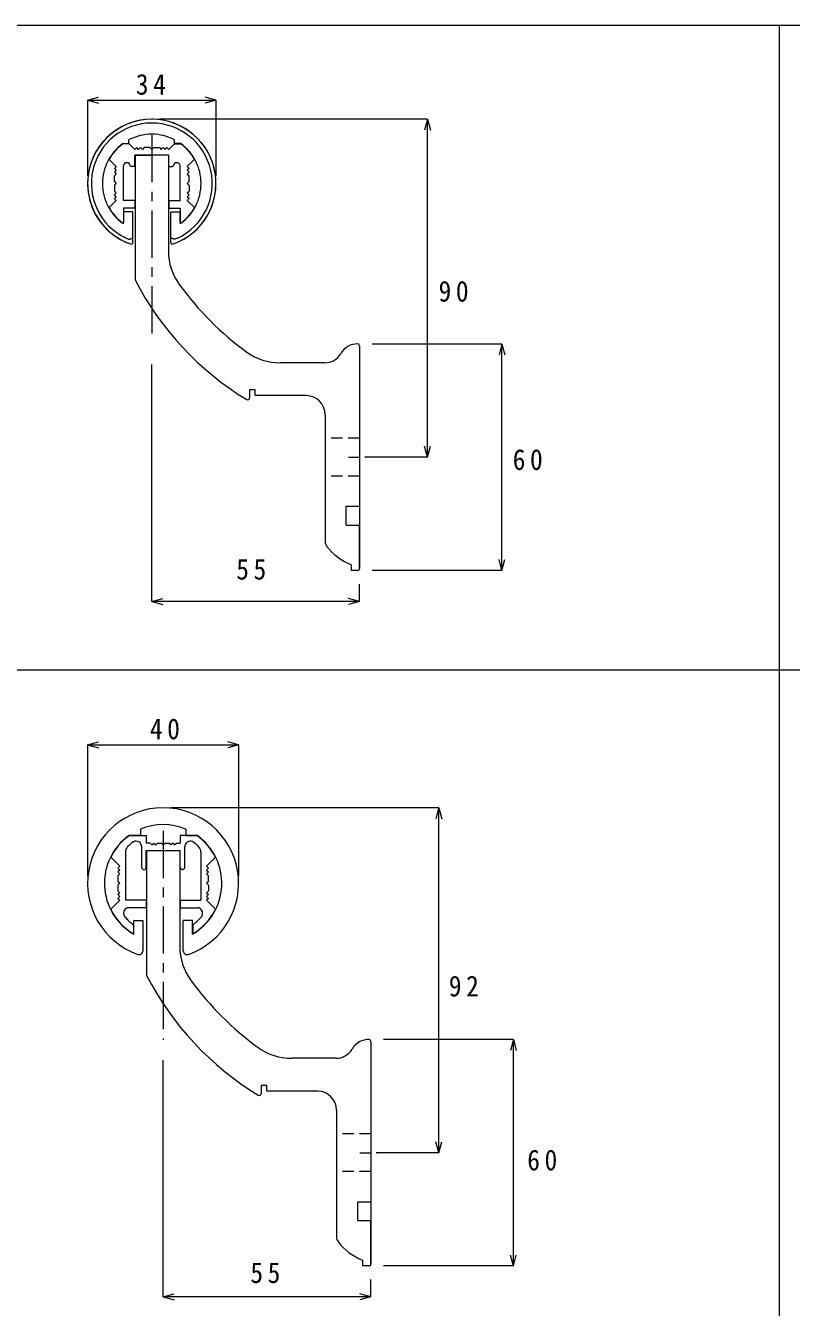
# Model space of a CAD drawing. Units: millimetres, scale not verified, with parts at other scales. Extents: x -3793 to 2769, y -1367 to 1367.
# Drawn here: x -608 to 203, y 9 to 1367 of the extents above; entities that cross this region are included whole.
import ezdxf

# ---------------------------------------------------------------- set-up
doc = ezdxf.new("R2010")
doc.units = ezdxf.units.MM
doc.header["$LTSCALE"] = 10
doc.linetypes.add('CHAIN1', pattern=[8, 5, -1, 1, -1])
doc.linetypes.add('DASHED1', pattern=[1.8, 1.2, -0.6])
doc.layers.add('0-F_外枠', color=7, linetype='Continuous', lineweight=18)
doc.styles.add('ＭＳ ゴシック', font='')
doc.styles.get('ＭＳ ゴシック').set_extended_font_data('MS Gothic')

msp = doc.modelspace()

# ---------------------------------------------------------------- linework, layer by layer
at = {"layer": '0-F_外枠'}
for p, q in [((190, -1366.99), (190, 1367)), ((-505.58, 1241.97), (-499.05, 1241.97)), ((-498.85, 1241.77), (-505.51, 1241.77)), ((-499.05, 1241.97), (-499.05, 1246.02)), ((-492.85, 1235.77), (-498.85, 1241.77)), ((-492.85, 1235.77), (-490.85, 1237.77)), ((-488.85, 1235.77), (-490.85, 1237.77)), ((-486.85, 1237.77), (-488.85, 1235.77)), ((-484.85, 1235.77), (-486.85, 1237.77)), ((-482.85, 1237.77), (-484.85, 1235.77)), ((-476.85, 1237.77), (-482.85, 1237.77)), ((-476.85, 1237.77), (-474.85, 1235.77)), ((-472.85, 1237.77), (-474.85, 1235.77)), ((-472.85, 1237.77), (-466.85, 1237.77)), ((-462.85, 1237.77), (-460.85, 1235.77)), ((-460.85, 1235.77), (-458.85, 1237.77)), ((-456.85, 1235.77), (-458.85, 1237.77)), ((-450.65, 1241.97), (-450.65, 1246.02)), ((-444.13, 1241.97), (-450.65, 1241.97)), ((-492.85, 1229.77), (-474.85, 1229.77)), ((-492.85, 1218.57), (-492.85, 1229.77)), ((-456.85, 1229.77), (-474.85, 1229.77)), ((-457.25, 1229.73), (-457.25, 1128.04)), ((-456.85, 1218.57), (-456.85, 1229.77)), ((-437.25, 1217.77), (-429.83, 1225.19)), ((-429.83, 1225.19), (-429.61, 1225.41)), ((-512.45, 1209.77), (-514.45, 1207.77)), ((-504.85, 1181.77), (-504.85, 1218.52)), ((-493.65, 1217.77), (-496.85, 1217.77)), ((-456.05, 1217.77), (-452.85, 1217.77)), ((-437.25, 1217.77), (-435.25, 1215.77)), ((-435.25, 1215.77), (-437.25, 1213.77)), ((-437.25, 1213.77), (-435.25, 1211.77)), ((-435.25, 1211.77), (-437.25, 1209.77)), ((-437.25, 1209.77), (-435.25, 1207.77)), ((-514.45, 1201.77), (-514.45, 1207.77)), ((-514.45, 1201.77), (-512.45, 1199.77)), ((-514.45, 1197.77), (-512.45, 1199.77)), ((-514.45, 1197.77), (-514.45, 1191.77)), ((-435.25, 1201.77), (-437.25, 1199.77)), ((-435.25, 1197.77), (-437.25, 1199.77)), ((-435.25, 1201.77), (-435.25, 1207.77)), ((-435.25, 1197.77), (-435.25, 1191.77)), ((-512.45, 1189.77), (-514.45, 1191.77)), ((-492.85, 1181.77), (-504.85, 1181.77)), ((-456.85, 1181.77), (-456.85, 1173.77)), ((-437.25, 1189.77), (-435.25, 1191.77)), ((-435.25, 1187.77), (-437.25, 1189.77)), ((-437.25, 1185.77), (-435.25, 1187.77)), ((-435.25, 1183.77), (-437.25, 1185.77)), ((-437.25, 1181.77), (-435.25, 1183.77)), ((-437.25, 1181.77), (-430.03, 1174.54)), ((-504.85, 1173.77), (-504.85, 1158.07)), ((-504.65, 1169.77), (-504.65, 1158.07)), ((-494.85, 1137.54), (-494.85, 1169.77)), ((-456.85, 1173.77), (-444.85, 1173.77)), ((-454.85, 1169.77), (-445.05, 1169.77)), ((-454.85, 1137.54), (-454.85, 1169.77)), ((-454.85, 1137.54), (-454.85, 1169.77)), ((-445.05, 1169.77), (-445.05, 1158.07)), ((-444.85, 1173.77), (-444.85, 1158.07)), ((-430.03, 1174.54), (-429.7, 1174.22)), ((-429.7, 1174.22), (-429.61, 1174.13)), ((-502.48, 1142.04), (-501.96, 1141.81)), ((-501.96, 1141.81), (-501.09, 1141.43)), ((-501.09, 1141.43), (-500.22, 1141.1)), ((-500.22, 1141.1), (-499.38, 1140.87)), ((-499.38, 1140.87), (-498.56, 1140.76)), ((-498.56, 1140.76), (-497.78, 1140.82)), ((-497.78, 1140.82), (-497.36, 1140.93)), ((-497.36, 1140.93), (-497.1, 1141.04)), ((-497.1, 1141.04), (-496.67, 1141.28)), ((-496.67, 1141.28), (-496.25, 1141.59)), ((-496.25, 1141.59), (-495.85, 1141.94)), ((-495.85, 1141.94), (-495.45, 1142.33)), ((-495.45, 1142.33), (-495.06, 1142.74)), ((-495.06, 1142.74), (-494.85, 1142.96)), ((-454.65, 1142.74), (-454.85, 1142.96)), ((-454.25, 1142.33), (-454.65, 1142.74)), ((-453.86, 1141.94), (-454.25, 1142.33)), ((-453.46, 1141.59), (-453.86, 1141.94)), ((-453.04, 1141.28), (-453.46, 1141.59)), ((-452.61, 1141.04), (-453.04, 1141.28)), ((-452.35, 1140.93), (-452.61, 1141.04)), ((-451.92, 1140.82), (-452.35, 1140.93)), ((-451.15, 1140.76), (-451.92, 1140.82)), ((-450.33, 1140.87), (-451.15, 1140.76)), ((-449.49, 1141.1), (-450.33, 1140.87)), ((-448.62, 1141.43), (-449.49, 1141.1)), ((-447.74, 1141.81), (-448.62, 1141.43)), ((-447.23, 1142.04), (-447.74, 1141.81)), ((-254.85, 1027.73), (-254.85, 857.73)), ((-291.84, 1009.73), (-338.94, 1009.73)), ((-254.85, 1009.79), (-254.85, 791.73)), ((-291.25, 954.93), (-291.25, 820.35)), ((-268.85, 837.73), (-268.85, 857.73)), ((-268.85, 857.73), (-254.85, 857.73)), ((-268.85, 837.73), (-254.85, 837.73)), ((-254.85, 791.73), (-254.85, 837.73)), ((-263.25, 789.73), (-263.25, 795.73)), ((-256.85, 789.73), (-263.25, 789.73)), ((1273.23, 684), (-1974, 684)), ((-498.75, 508.83), (-480.75, 508.83)), ((-480.75, 508.83), (-480.75, 500.83)), ((-426.96, 508.83), (-444.75, 508.83)), ((-444.75, 508.83), (-444.75, 500.83)), ((-438.76, 515.62), (-438.76, 509.03)), ((-438.76, 509.03), (-426.9, 509.03)), ((-502.85, 491.32), (-502.85, 440.27)), ((-485.55, 474.83), (-485.55, 496.97)), ((-476.75, 500.83), (-480.75, 500.83)), ((-480.75, 474.83), (-480.75, 492.83)), ((-480.75, 492.83), (-444.75, 492.83)), ((-474.75, 498.83), (-476.75, 500.83)), ((-474.75, 498.83), (-472.75, 500.83)), ((-470.75, 498.83), (-472.75, 500.83)), ((-470.75, 498.83), (-468.75, 500.83)), ((-468.75, 500.83), (-464.75, 500.83)), ((-462.75, 498.83), (-464.75, 500.83)), ((-462.75, 498.83), (-460.75, 500.83)), ((-460.75, 500.83), (-456.75, 500.83)), ((-454.75, 498.83), (-456.75, 500.83)), ((-454.75, 498.83), (-452.75, 500.83)), ((-450.75, 498.83), (-452.75, 500.83)), ((-450.75, 498.83), (-448.75, 500.83)), ((-448.75, 500.83), (-444.75, 500.83)), ((-445.17, 492.79), (-445.17, 391.1)), ((-444.75, 474.83), (-444.75, 492.83)), ((-439.95, 474.83), (-439.95, 496.97)), ((-439.95, 474.83), (-439.95, 496.83)), ((-422.85, 491.32), (-422.85, 440.27)), ((-508.86, 476.29), (-518.39, 485.83)), ((-407.31, 485.83), (-416.85, 476.29)), ((-416.85, 476.29), (-414.85, 474.29)), ((-510.86, 470.29), (-508.86, 468.29)), ((-510.86, 466.29), (-508.86, 468.29)), ((-510.86, 466.29), (-510.86, 460.29)), ((-414.85, 474.29), (-416.85, 472.29)), ((-416.85, 472.29), (-414.85, 470.29)), ((-414.85, 470.29), (-416.85, 468.29)), ((-414.85, 466.29), (-416.85, 468.29)), ((-414.85, 460.29), (-414.85, 466.29)), ((-510.86, 460.29), (-510.83, 460.26)), ((-510.86, 456.26), (-508.84, 458.27)), ((-510.86, 456.26), (-510.86, 450.26)), ((-508.86, 448.27), (-510.86, 450.27)), ((-508.86, 448.27), (-510.86, 446.27)), ((-510.83, 460.26), (-508.84, 458.27)), ((-414.85, 460.29), (-416.87, 458.27)), ((-414.85, 456.26), (-416.87, 458.27)), ((-416.85, 448.27), (-414.85, 450.27)), ((-416.85, 448.27), (-414.85, 446.27)), ((-414.85, 456.26), (-414.85, 450.26)), ((-518.4, 430.73), (-508.86, 440.27)), ((-508.86, 444.27), (-510.86, 446.27)), ((-508.86, 444.27), (-510.86, 442.27)), ((-510.86, 442.27), (-508.86, 440.27)), ((-480.85, 440.27), (-502.85, 440.27)), ((-480.85, 440.27), (-480.85, 432.27)), ((-444.85, 440.27), (-422.85, 440.27)), ((-444.85, 440.27), (-444.85, 432.27)), ((-416.85, 444.27), (-414.85, 446.27)), ((-414.85, 442.27), (-416.85, 444.27)), ((-414.85, 442.27), (-416.85, 440.27)), ((-407.31, 430.73), (-416.85, 440.27)), ((-480.85, 432.27), (-499.81, 432.27)), ((-444.85, 432.27), (-425.9, 432.27)), ((-494.25, 414.34), (-494.25, 404.83)), ((-494.05, 404.46), (-494.05, 418.91)), ((-494.05, 418.91), (-484.25, 418.91)), ((-484.25, 418.91), (-484.25, 386.64)), ((-441.45, 386.64), (-441.45, 418.91)), ((-431.65, 418.91), (-441.45, 418.91)), ((-431.65, 404.46), (-431.65, 418.91)), ((-431.45, 414.34), (-431.45, 404.81)), ((-242.77, 290.79), (-242.77, 120.79)), ((-279.76, 272.79), (-326.86, 272.79)), ((-242.77, 272.85), (-242.77, 54.79)), ((-279.17, 217.99), (-279.17, 83.41)), ((-256.77, 100.79), (-256.77, 120.79)), ((-256.77, 120.79), (-242.77, 120.79)), ((-256.77, 100.79), (-242.77, 100.79)), ((-242.77, 54.79), (-242.77, 100.79)), ((-251.17, 52.79), (-251.17, 58.79)), ((-244.77, 52.79), (-251.17, 52.79))]:
    msp.add_line(p, q, dxfattribs=at)
at = {"layer": '0-F_外枠', "color": 3, "lineweight": 9}
for p, q in [((-542.85, 1288), (-531.26, 1291.11)), ((-406.85, 1288), (-418.45, 1291.11)), ((-542.85, 1288), (-542.85, 1207.77)), ((-542.85, 1288), (-531.26, 1284.9)), ((-542.85, 1288), (-406.85, 1288)), ((-406.85, 1288), (-418.45, 1284.9)), ((-406.85, 1288), (-406.85, 1207.77)), ((-182.83, 1267.77), (-466.85, 1267.77)), ((-182.83, 1267.77), (-185.93, 1256.18)), ((-182.83, 1267.77), (-179.72, 1256.18)), ((-182.83, 909.73), (-182.83, 1267.77)), ((-103.94, 1029.63), (-241.47, 1029.63)), ((-103.94, 1029.63), (-107.05, 1018.04)), ((-103.94, 1029.63), (-100.84, 1018.04)), ((-103.94, 789.73), (-103.94, 1029.63)), ((-474.85, 756.91), (-474.85, 1007.9)), ((-182.83, 909.73), (-185.93, 921.32)), ((-182.83, 909.73), (-179.72, 921.32)), ((-182.83, 909.73), (-249.25, 909.73)), ((-103.94, 789.73), (-107.05, 801.32)), ((-103.94, 789.73), (-100.84, 801.32)), ((-103.94, 789.73), (-241.47, 789.73)), ((-254.85, 756.91), (-254.85, 775.3)), ((-474.85, 756.91), (-463.26, 760.02)), ((-254.85, 756.91), (-474.85, 756.91)), ((-474.85, 756.91), (-463.26, 753.81)), ((-254.85, 756.91), (-266.45, 760.02)), ((-254.85, 756.91), (-266.45, 753.81)), ((-542.85, 605), (-531.26, 608.11)), ((-542.85, 605), (-542.85, 466.27)), ((-542.85, 605), (-531.26, 601.89)), ((-382.85, 605), (-394.45, 608.11)), ((-382.85, 605), (-394.45, 601.89)), ((-170.75, 538.27), (-173.85, 526.68)), ((-170.75, 538.27), (-167.64, 526.68)), ((-91.86, 292.69), (-229.39, 292.69)), ((-91.86, 292.69), (-94.97, 281.1)), ((-91.86, 292.69), (-88.76, 281.1)), ((-91.86, 52.79), (-91.86, 292.69)), ((-462.77, 19.98), (-462.77, 270.96)), ((-170.75, 172.79), (-173.85, 184.38)), ((-170.75, 172.79), (-167.64, 184.38)), ((-170.75, 172.79), (-237.17, 172.79)), ((-91.86, 52.79), (-94.97, 64.38)), ((-91.86, 52.79), (-88.76, 64.38)), ((-91.86, 52.79), (-229.39, 52.79)), ((-242.77, 19.98), (-242.77, 38.36)), ((-462.77, 19.98), (-451.18, 23.08)), ((-242.77, 19.98), (-462.77, 19.98)), ((-462.77, 19.98), (-451.18, 16.87)), ((-242.77, 19.98), (-254.37, 23.08)), ((-242.77, 19.98), (-254.37, 16.87))]:
    msp.add_line(p, q, dxfattribs=at)
at = {"layer": '0-F_外枠', "color": 5, "linetype": 'CHAIN1'}
for p, q in [((-474.85, 1250.97), (-474.85, 1037.83)), ((-462.77, 513.7), (-462.77, 292.22))]:
    msp.add_line(p, q, dxfattribs=at)
at = {"layer": '0-F_外枠', "color": 5, "linetype": 'DASHED1'}
for p, q in [((-254.85, 929.73), (-291.25, 929.73)), ((-266.59, 909.73), (-247.86, 909.73)), ((-254.85, 889.73), (-291.25, 889.73)), ((-242.77, 192.79), (-279.17, 192.79)), ((-254.51, 172.79), (-235.78, 172.79)), ((-242.77, 152.79), (-279.17, 152.79))]:
    msp.add_line(p, q, dxfattribs=at)
at = {"layer": '0-F_外枠'}
msp.add_lwpolyline([(-1974, -1366.99), (1973.99, -1366.99), (1973.99, 1367), (-1974, 1367)], close=True, dxfattribs=at)
for points in [[(-505.58, 1241.97), (-499.05, 1241.97), (-499.05, 1246.02)], [(-466.85, 1237.77), (-464.85, 1235.77), (-462.85, 1237.77)], [(-456.85, 1235.77), (-450.85, 1241.77), (-444.19, 1241.77)], [(-444.13, 1241.97), (-450.65, 1241.97), (-450.65, 1246.02)], [(-512.45, 1217.77), (-519.88, 1225.19), (-520.09, 1225.41)], [(-457.25, 1229.73), (-492.45, 1229.73), (-492.45, 1097.6)], [(-512.45, 1217.77), (-514.45, 1215.77), (-512.45, 1213.77), (-514.45, 1211.77), (-512.45, 1209.77)], [(-456.85, 1181.77), (-444.85, 1181.77), (-444.85, 1218.52)], [(-512.45, 1181.77), (-519.68, 1174.54), (-520.01, 1174.22), (-520.09, 1174.13)], [(-512.45, 1181.77), (-514.45, 1183.77), (-512.45, 1185.77), (-514.45, 1187.77), (-512.45, 1189.77)], [(-492.85, 1181.77), (-492.85, 1173.77), (-504.85, 1173.77)], [(-494.85, 1137.54), (-494.85, 1169.77), (-504.65, 1169.77)], [(-494.85, 1169.77), (-504.65, 1169.77), (-504.65, 1158.07)], [(-454.85, 1169.77), (-445.05, 1169.77), (-445.05, 1158.07)], [(-311.25, 974.93), (-365.25, 974.93), (-365.25, 980.93), (-371.25, 980.93), (-371.25, 972.46)], [(-486.95, 515.62), (-486.95, 509.03), (-498.81, 509.03)], [(-445.17, 492.79), (-480.37, 492.79), (-480.37, 360.67)], [(-508.86, 476.29), (-510.86, 474.29), (-508.86, 472.29), (-510.86, 470.29)], [(-299.17, 237.99), (-353.17, 237.99), (-353.17, 243.99), (-359.17, 243.99), (-359.17, 235.53)]]:
    msp.add_lwpolyline(points, dxfattribs=at)
at = {"layer": '0-F_外枠', "color": 3, "lineweight": 9}
for points in [[(-542.85, 605), (-382.85, 605), (-382.85, 466.27)], [(-170.75, 172.79), (-170.75, 538.27), (-454.77, 538.27)]]:
    msp.add_lwpolyline(points, dxfattribs=at)
at = {"layer": '0-F_外枠'}
for centre, radius, start, end in [((-474.85, 1199.77), 68, 90, 250.52878), ((-474.85, 1199.77), 68, 90, 178.68466), ((-474.85, 1199.77), 64, 90, 244.43012), ((-474.85, 1199.77), 68, 289.47122, 90), ((-474.85, 1199.77), 68, 88.883, 90), ((-474.85, 1199.77), 64, 295.06647, 90), ((-474.85, 1199.77), 68, 289.47122, 88.883), ((-474.85, 1199.77), 52.2, 90, 117.61975), ((-474.85, 1199.77), 52.2, 90, 117.61975), ((-474.85, 1199.77), 52.2, 62.38025, 90), ((-474.85, 1199.77), 52.2, 62.38025, 90), ((-474.85, 1199.77), 52.2, 126.05727, 233.90348), ((-474.85, 1199.77), 52.2, 126.05727, 233.90348), ((-474.85, 1199.77), 52, 126.12893, 150.41967), ((-474.85, 1199.77), 52, 29.58033, 53.87107), ((-474.85, 1199.77), 52.2, 306.09652, 53.94273), ((-474.85, 1199.77), 52.2, 306.09652, 53.94273), ((-501.25, 1218.15), 3.62, 5.45262, 173.80057), ((-504.65, 1218.52), 0.2, 173.80057, 180), ((-496.85, 1218.57), 0.8, 185.45262, 270), ((-493.65, 1218.57), 0.8, 270, 0), ((-456.05, 1218.57), 0.8, 180, 270), ((-452.85, 1218.57), 0.8, 270, 354.54738), ((-448.45, 1218.15), 3.62, 6.19943, 174.54738), ((-445.05, 1218.52), 0.2, 0, 6.19943), ((-474.85, 1199.77), 68, 178.68466, 250.52878), ((-474.85, 1199.77), 52, 209.54242, 233.90348), ((-474.85, 1199.77), 52, 306.09652, 330.45758), ((-505.25, 1158.07), 0.6, 233.90348, 0), ((-505.25, 1158.07), 0.6, 233.90348, 0), ((-505.25, 1158.07), 0.4, 233.90348, 0), ((-444.45, 1158.07), 0.6, 180, 306.09652), ((-444.45, 1158.07), 0.6, 180, 306.09652), ((-444.45, 1158.07), 0.4, 180, 306.09652), ((-496.85, 1137.54), 2, 250.52878, 0), ((-496.85, 1137.54), 2, 250.52878, 0), ((-397.25, 1128.04), 60, 180, 215.8807), ((-452.85, 1137.54), 2, 180, 289.47122), ((-452.85, 1137.54), 2, 180, 289.47122), ((-207.98, 1244.14), 320, 207.25305, 238.68511), ((-186.59, 1280.42), 320, 215.8807, 234.1307), ((-338.94, 1069.73), 60, 234.1307, 270), ((-291.89, 1029.73), 20, 270.13596, 328.96261), ((-257.25, 1009.73), 20, 88.35371, 151.02684), ((-256.85, 1027.73), 2, 359.95564, 84.99219), ((-373.25, 972.46), 2, 238.68511, 0), ((-311.25, 954.93), 20, 0, 90), ((-283.25, 820.35), 8, 180, 217.17265), ((-241.82, 851.77), 60, 217.17265, 249.06905), ((-256.85, 791.73), 2, 270, 0), ((-462.85, 458.27), 80, 289.52454, 250.47546), ((-462.85, 458.27), 62.2, 67.21172, 112.78828), ((-462.85, 458.27), 62.2, 125.31435, 239.89358), ((-462.85, 458.27), 62, 125.37314, 153.61316), ((-491.52, 496.9), 5.97, 0.6654, 117.21931), ((-433.99, 496.9), 5.97, 68.54853, 179.3346), ((-462.85, 458.27), 62.2, 300.10642, 54.68565), ((-462.85, 458.27), 62, 26.38818, 54.62686), ((-494.85, 491.32), 8, 134.07921, 180), ((-462.85, 458.27), 54, 125.55481, 134.07921), ((-462.85, 458.27), 54, 45.92079, 54.89935), ((-430.85, 491.32), 8, 0, 45.92079), ((-483.15, 475.27), 2.44, 190.38886, 349.61114), ((-442.35, 475.27), 2.44, 190.38886, 349.61114), ((-462.85, 458.27), 62, 206.37574, 239.54416), ((-498.52, 426.46), 6.22, 125.3101, 216.91043), ((-462.85, 458.27), 54, 221.17793, 234.44519), ((-462.85, 458.27), 54, 222.28847, 234.44519), ((-499.81, 428.27), 4, 90, 125.3101), ((-462.85, 458.27), 62, 300.42776, 333.62293), ((-462.85, 458.27), 54, 305.55481, 317.71153), ((-425.9, 428.27), 4, 54.6899, 90), ((-427.19, 426.46), 6.22, 313.44403, 54.6899), ((-488.25, 386.64), 4, 250.47546, 0), ((-385.17, 391.1), 60, 180, 215.8807), ((-437.45, 386.64), 4, 180, 289.52454), ((-195.9, 507.2), 320, 207.25305, 238.68511), ((-174.51, 543.48), 320, 215.8807, 234.1307), ((-245.17, 272.79), 20, 88.35371, 151.02684), ((-244.77, 290.79), 2, 359.95564, 84.99219), ((-326.86, 332.79), 60, 234.1307, 270), ((-279.81, 292.79), 20, 270.13596, 328.96261), ((-361.17, 235.53), 2, 238.68511, 0), ((-299.17, 217.99), 20, 0, 90), ((-271.17, 83.41), 8, 180, 217.17265), ((-229.74, 114.83), 60, 217.17265, 249.06905), ((-244.77, 54.79), 2, 270, 0)]:
    msp.add_arc(centre, radius, start, end, dxfattribs=at)

# ---------------------------------------------------------------- texts
at = {"layer": '0-F_外枠', "color": 2, "char_height": 21.99, "attachment_point": 7, "style": 'ＭＳ ゴシック'}
for s, insert in [('\\T1.36;\\W0.9;34', (-491.76, 1293.48)), ('\\T1.36;\\W0.9;90', (-171.07, 1074.23)), ('\\T1.36;\\W0.9;60', (-92.53, 895.89)), ('\\T1.36;\\W0.9;55', (-385.41, 779.72)), ('\\T1.36;\\W0.9;40', (-476.86, 610.54)), ('\\T1.36;\\W0.9;92', (-160.2, 338.01)), ('\\T1.36;\\W0.9;60', (-77.15, 153.73)), ('\\T1.36;\\W0.9;55', (-370.44, 34.34))]:
    msp.add_mtext(s, dxfattribs=dict(at, insert=insert))

doc.saveas('drawing.dxf')
